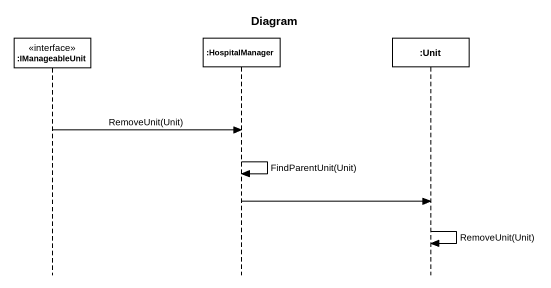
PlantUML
@startuml
title Diagram
hide footbox
participant ":IManageableUnit" as IManageableUnit <<interface>>
participant ":HospitalManager" as HospitalManager
participant ":Unit" as Unit

IManageableUnit -> HospitalManager : RemoveUnit(Unit)
HospitalManager -> HospitalManager : FindParentUnit(Unit)
HospitalManager -> Unit
Unit -> Unit : RemoveUnit(Unit)
@enduml
